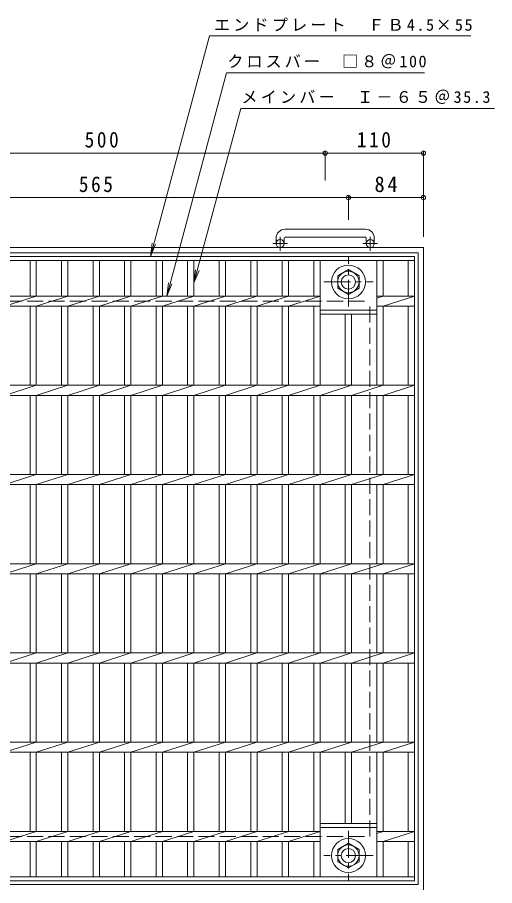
# Model space of a CAD drawing. Units: millimetres at full size, sheet at 1:6. Extents: x -901 to 1055, y -824 to 820.
# Drawn here: x -362 to 173, y -153 to 820 of the extents above; entities that cross this region are included whole.
import ezdxf

# ---------------------------------------------------------------- set-up
doc = ezdxf.new("R2010")
doc.units = ezdxf.units.MM
doc.header["$LTSCALE"] = 6
doc.header["$PDMODE"] = 32
doc.header["$PDSIZE"] = 4.8
doc.linetypes.add('CHAIN1', pattern=[8, 5, -1, 1, -1])
doc.linetypes.add('DASHED3', pattern=[4, 3, -1])
for name, color, linetype, lineweight in [('E-1', 2, 'Continuous', 9), ('E-2', 3, 'Continuous', 9), ('E-4', 7, 'Continuous', 9), ('E-5', 7, 'Continuous', 9)]:
    doc.layers.add(name, color=color, linetype=linetype, lineweight=lineweight)
doc.styles.add('ＭＳ ゴシック', font='')
doc.styles.get('ＭＳ ゴシック').set_extended_font_data('MS Gothic')

msp = doc.modelspace()

# ---------------------------------------------------------------- linework, layer by layer
at = {"layer": 'E-1'}
for p, q in [((27.681, 582.693), (-62.319, 582.693)), ((-72.319, 572.694), (-72.319, 566.593)), ((-63.319, 572.694), (-63.319, 566.593)), ((-62.319, 573.693), (27.681, 573.693)), ((28.681, 572.694), (28.681, 566.593)), ((37.681, 572.694), (37.681, 566.593)), ((-627.319, 562.094), (92.681, 562.094)), ((-621.319, 556.093), (86.681, 556.093)), ((86.681, 556.093), (86.681, -151.906)), ((92.681, -157.906), (92.681, 562.094)), ((-621.319, -151.906), (86.681, -151.906))]:
    msp.add_line(p, q, dxfattribs=at)
at = {"layer": 'E-1', "linetype": 'CHAIN1'}
for p, q in [((-59.656, 566.593), (-76.063, 566.593)), ((-67.819, 558.486), (-67.819, 574.084)), ((41.344, 566.593), (24.937, 566.593)), ((33.181, 558.486), (33.181, 574.084)), ((8.681, 495.957), (8.681, 551.231)), ((-18.956, 523.594), (36.318, 523.594)), ((8.681, -91.77), (8.681, -147.043)), ((36.317, -119.407), (-18.956, -119.407))]:
    msp.add_line(p, q, dxfattribs=at)
at = {"layer": 'E-1', "linetype": 'DASHED3'}
for p, q in [((-567.319, 502.094), (32.681, 502.094)), ((32.681, -97.907), (32.681, 502.094)), ((-567.319, -97.907), (32.681, -97.907))]:
    msp.add_line(p, q, dxfattribs=at)
at = {"layer": 'E-1'}
for points in [[(20.681, 530.521), (20.681, 516.665), (8.681, 509.737), (-3.319, 516.665), (-3.319, 530.521), (8.681, 537.45)], [(-3.319, -126.334), (-3.319, -112.478), (8.681, -105.549), (20.681, -112.478), (20.681, -126.334), (8.681, -133.263)]]:
    msp.add_lwpolyline(points, close=True, dxfattribs=at)
for centre, radius in [((-67.819, 566.593), 4.5), ((33.181, 566.593), 4.5), ((8.681, 523.594), 19), ((8.681, 523.594), 12), ((8.681, 523.594), 8), ((8.681, -119.407), 19), ((8.681, -119.407), 12), ((8.681, -119.407), 8)]:
    msp.add_circle(centre, radius, dxfattribs=at)
for centre, radius, start, end in [((-62.319, 572.694), 10, 90, 180), ((27.681, 572.694), 10, 0, 90), ((-62.319, 572.694), 1, 90, 180), ((27.681, 572.694), 1, 0, 90)]:
    msp.add_arc(centre, radius, start, end, dxfattribs=at)
at = {"layer": 'E-2'}
for p, q in [((-617.319, 552.094), (82.681, 552.094)), ((-617.319, 547.594), (82.681, 547.594)), ((-348.018, 507.743), (-348.018, 547.594)), ((-341.018, 507.743), (-341.018, 547.594)), ((-312.619, 507.743), (-312.619, 547.594)), ((-305.619, 507.743), (-305.619, 547.594)), ((-277.318, 507.743), (-277.318, 547.594)), ((-270.318, 507.743), (-270.318, 547.594)), ((-242.019, 507.743), (-242.019, 547.594)), ((-235.019, 507.743), (-235.019, 547.594)), ((-206.719, 507.743), (-206.719, 547.594)), ((-199.719, 507.743), (-199.719, 547.594)), ((-171.419, 507.743), (-171.419, 547.594)), ((-164.419, 507.743), (-164.419, 547.594)), ((-136.119, 507.743), (-136.119, 547.594)), ((-129.119, 507.743), (-129.119, 547.594)), ((-100.719, 507.743), (-100.719, 547.594)), ((-93.719, 507.743), (-93.719, 547.594)), ((-65.419, 507.743), (-65.419, 547.594)), ((-58.419, 507.743), (-58.419, 547.594)), ((-30.119, 507.743), (-30.119, 547.594)), ((-23.119, 407.743), (-23.119, 547.594)), ((40.481, 407.743), (40.481, 547.594)), ((47.481, 507.743), (47.481, 547.594)), ((75.681, 507.743), (75.681, 547.594)), ((82.681, -147.906), (82.681, 552.094)), ((-524.518, 507.743), (-23.123, 507.743)), ((-376.319, 496.444), (-341.019, 507.744)), ((-341.019, 496.444), (-305.62, 507.744)), ((-305.62, 496.444), (-270.32, 507.744)), ((-270.32, 496.444), (-235.02, 507.744)), ((-235.02, 496.444), (-199.72, 507.744)), ((-199.72, 496.444), (-164.42, 507.744)), ((-164.42, 496.444), (-129.12, 507.744)), ((-129.12, 496.444), (-93.721, 507.744)), ((-93.721, 496.444), (-58.421, 507.744)), ((-58.421, 496.444), (-23.123, 507.743)), ((40.481, 505.504), (47.48, 507.744)), ((40.481, 507.743), (82.681, 507.743)), ((47.481, 496.443), (82.681, 507.743)), ((-524.518, 496.443), (-23.119, 496.443)), ((-348.018, 407.743), (-348.018, 496.443)), ((-341.018, 407.743), (-341.018, 496.443)), ((-312.619, 407.743), (-312.619, 496.443)), ((-305.619, 407.743), (-305.619, 496.443)), ((-277.318, 407.743), (-277.318, 496.443)), ((-270.318, 407.743), (-270.318, 496.443)), ((-242.019, 407.743), (-242.019, 496.443)), ((-235.019, 407.743), (-235.019, 496.443)), ((-206.719, 407.743), (-206.719, 496.443)), ((-199.719, 407.743), (-199.719, 496.443)), ((-171.419, 407.743), (-171.419, 496.443)), ((-164.419, 407.743), (-164.419, 496.443)), ((-136.119, 407.743), (-136.119, 496.443)), ((-129.119, 407.743), (-129.119, 496.443)), ((-100.719, 407.743), (-100.719, 496.443)), ((-93.719, 407.743), (-93.719, 496.443)), ((-65.419, 407.743), (-65.419, 496.443)), ((-58.419, 407.743), (-58.419, 496.443)), ((-30.119, 407.743), (-30.119, 496.443)), ((40.481, 496.443), (82.681, 496.443)), ((47.481, 407.743), (47.481, 496.443)), ((75.681, 407.743), (75.681, 496.443)), ((-23.124, 489.943), (-23.119, 489.945)), ((40.481, 492.094), (-23.119, 492.094)), ((40.481, 487.594), (-23.119, 487.594)), ((5.181, 407.743), (5.181, 487.594)), ((12.181, 407.743), (12.181, 487.594)), ((-617.319, 407.743), (82.681, 407.743)), ((-376.319, 396.444), (-341.019, 407.744)), ((-341.019, 396.444), (-305.62, 407.744)), ((-305.62, 396.444), (-270.32, 407.744)), ((-270.32, 396.444), (-235.02, 407.744)), ((-235.02, 396.444), (-199.72, 407.744)), ((-199.72, 396.444), (-164.42, 407.744)), ((-164.42, 396.444), (-129.12, 407.744)), ((-129.12, 396.444), (-93.721, 407.744)), ((-93.721, 396.444), (-58.421, 407.744)), ((-58.421, 396.444), (-23.119, 407.744)), ((-23.12, 396.444), (12.181, 407.744)), ((12.179, 396.444), (47.48, 407.744)), ((47.481, 396.443), (82.681, 407.743)), ((-617.319, 396.443), (82.681, 396.443)), ((-348.018, 307.744), (-348.018, 396.443)), ((-341.018, 307.744), (-341.018, 396.443)), ((-312.619, 307.744), (-312.619, 396.443)), ((-305.619, 307.744), (-305.619, 396.443)), ((-277.318, 307.744), (-277.318, 396.443)), ((-270.318, 307.744), (-270.318, 396.443)), ((-242.019, 307.744), (-242.019, 396.443)), ((-235.019, 307.744), (-235.019, 396.443)), ((-206.719, 307.744), (-206.719, 396.443)), ((-199.719, 307.744), (-199.719, 396.443)), ((-171.419, 307.744), (-171.419, 396.443)), ((-164.419, 307.744), (-164.419, 396.443)), ((-136.119, 307.744), (-136.119, 396.443)), ((-129.119, 307.744), (-129.119, 396.443)), ((-100.719, 307.744), (-100.719, 396.443)), ((-93.719, 307.744), (-93.719, 396.443)), ((-65.419, 307.744), (-65.419, 396.443)), ((-58.419, 307.744), (-58.419, 396.443)), ((-30.119, 307.744), (-30.119, 396.443)), ((-23.119, 307.744), (-23.119, 396.443)), ((5.181, 307.744), (5.181, 396.443)), ((12.181, 307.744), (12.181, 396.443)), ((40.481, 307.744), (40.481, 396.443)), ((47.481, 307.744), (47.481, 396.443)), ((75.681, 307.744), (75.681, 396.443)), ((-617.319, 307.744), (82.681, 307.744)), ((-376.319, 296.444), (-341.019, 307.744)), ((-341.019, 296.444), (-305.62, 307.744)), ((-305.62, 296.444), (-270.32, 307.744)), ((-270.32, 296.444), (-235.02, 307.744)), ((-235.02, 296.444), (-199.72, 307.744)), ((-199.72, 296.444), (-164.42, 307.744)), ((-164.42, 296.444), (-129.12, 307.744)), ((-129.12, 296.444), (-93.721, 307.744)), ((-93.721, 296.444), (-58.421, 307.744)), ((-58.421, 296.444), (-23.119, 307.744)), ((-23.12, 296.444), (12.181, 307.744)), ((12.179, 296.444), (47.48, 307.744)), ((47.485, 296.444), (82.681, 307.744)), ((-617.319, 296.444), (82.681, 296.444)), ((-348.018, 207.743), (-348.018, 296.444)), ((-341.018, 207.743), (-341.018, 296.444)), ((-312.619, 207.743), (-312.619, 296.444)), ((-305.619, 207.743), (-305.619, 296.444)), ((-277.318, 207.743), (-277.318, 296.444)), ((-270.318, 207.743), (-270.318, 296.444)), ((-242.019, 207.743), (-242.019, 296.444)), ((-235.019, 207.743), (-235.019, 296.444)), ((-206.719, 207.743), (-206.719, 296.444)), ((-199.719, 207.743), (-199.719, 296.444)), ((-171.419, 207.743), (-171.419, 296.444)), ((-164.419, 207.743), (-164.419, 296.444)), ((-136.119, 207.743), (-136.119, 296.444)), ((-129.119, 207.743), (-129.119, 296.444)), ((-100.719, 207.743), (-100.719, 296.444)), ((-93.719, 207.743), (-93.719, 296.444)), ((-65.419, 207.743), (-65.419, 296.444)), ((-58.419, 207.743), (-58.419, 296.444)), ((-30.119, 207.743), (-30.119, 296.444)), ((-23.119, 207.743), (-23.119, 296.444)), ((5.181, 207.743), (5.181, 296.444)), ((12.181, 207.743), (12.181, 296.444)), ((40.481, 207.743), (40.481, 296.444)), ((47.481, 207.743), (47.481, 296.444)), ((75.681, 207.743), (75.681, 296.444)), ((-617.319, 207.743), (82.681, 207.743)), ((-376.319, 196.444), (-341.019, 207.744)), ((-341.019, 196.444), (-305.62, 207.744)), ((-305.62, 196.444), (-270.32, 207.744)), ((-270.32, 196.444), (-235.02, 207.744)), ((-235.02, 196.444), (-199.72, 207.744)), ((-199.72, 196.444), (-164.42, 207.744)), ((-164.42, 196.444), (-129.12, 207.744)), ((-129.12, 196.444), (-93.721, 207.744)), ((-93.721, 196.444), (-58.421, 207.744)), ((-58.421, 196.444), (-23.119, 207.744)), ((-23.12, 196.444), (12.181, 207.744)), ((12.179, 196.444), (47.48, 207.744)), ((47.481, 196.443), (82.681, 207.743)), ((-617.319, 196.443), (82.681, 196.443)), ((-348.018, 107.744), (-348.018, 196.443)), ((-341.018, 107.744), (-341.018, 196.443)), ((-312.619, 107.744), (-312.619, 196.443)), ((-305.619, 107.744), (-305.619, 196.443)), ((-277.318, 107.744), (-277.318, 196.443)), ((-270.318, 107.744), (-270.318, 196.443)), ((-242.019, 107.744), (-242.019, 196.443)), ((-235.019, 107.744), (-235.019, 196.443)), ((-206.719, 107.744), (-206.719, 196.443)), ((-199.719, 107.744), (-199.719, 196.443)), ((-171.419, 107.744), (-171.419, 196.443)), ((-164.419, 107.744), (-164.419, 196.443)), ((-136.119, 107.744), (-136.119, 196.443)), ((-129.119, 107.744), (-129.119, 196.443)), ((-100.719, 107.744), (-100.719, 196.443)), ((-93.719, 107.744), (-93.719, 196.443)), ((-65.419, 107.744), (-65.419, 196.443)), ((-58.419, 107.744), (-58.419, 196.443)), ((-30.119, 107.744), (-30.119, 196.443)), ((-23.119, 107.744), (-23.119, 196.443)), ((5.181, 107.744), (5.181, 196.443)), ((12.181, 107.744), (12.181, 196.443)), ((40.481, 107.744), (40.481, 196.443)), ((47.481, 107.744), (47.481, 196.443)), ((75.681, 107.744), (75.681, 196.443)), ((-617.319, 107.744), (82.681, 107.744)), ((-376.319, 96.444), (-341.019, 107.744)), ((-341.019, 96.444), (-305.62, 107.744)), ((-305.62, 96.444), (-270.32, 107.744)), ((-270.32, 96.444), (-235.02, 107.744)), ((-235.02, 96.444), (-199.72, 107.744)), ((-199.72, 96.444), (-164.42, 107.744)), ((-164.42, 96.444), (-129.12, 107.744)), ((-129.12, 96.444), (-93.721, 107.744)), ((-93.721, 96.444), (-58.421, 107.744)), ((-58.421, 96.444), (-23.119, 107.744)), ((-23.12, 96.444), (12.181, 107.744)), ((12.179, 96.444), (47.48, 107.744)), ((47.481, 96.443), (82.681, 107.743)), ((-617.319, 96.443), (82.681, 96.443)), ((-348.018, 7.744), (-348.018, 96.443)), ((-341.018, 7.744), (-341.018, 96.443)), ((-312.619, 7.744), (-312.619, 96.443)), ((-305.619, 7.744), (-305.619, 96.443)), ((-277.318, 7.744), (-277.318, 96.443)), ((-270.318, 7.744), (-270.318, 96.443)), ((-242.019, 7.744), (-242.019, 96.443)), ((-235.019, 7.744), (-235.019, 96.443)), ((-206.719, 7.744), (-206.719, 96.443)), ((-199.719, 7.744), (-199.719, 96.443)), ((-171.419, 7.744), (-171.419, 96.443)), ((-164.419, 7.744), (-164.419, 96.443)), ((-136.119, 7.744), (-136.119, 96.443)), ((-129.119, 7.744), (-129.119, 96.443)), ((-100.719, 7.744), (-100.719, 96.443)), ((-93.719, 7.744), (-93.719, 96.443)), ((-65.419, 7.744), (-65.419, 96.443)), ((-58.419, 7.744), (-58.419, 96.443)), ((-30.119, 7.744), (-30.119, 96.443)), ((-23.119, 7.744), (-23.119, 96.443)), ((5.181, 7.744), (5.181, 96.443)), ((12.181, 7.744), (12.181, 96.443)), ((40.481, 7.744), (40.481, 96.443)), ((47.481, 7.744), (47.481, 96.443)), ((75.681, 7.744), (75.681, 96.443)), ((-617.319, 7.744), (82.681, 7.744)), ((-376.319, -3.555), (-341.019, 7.744)), ((-341.019, -3.555), (-305.62, 7.744)), ((-305.62, -3.555), (-270.32, 7.744)), ((-270.32, -3.555), (-235.02, 7.744)), ((-235.02, -3.555), (-199.72, 7.744)), ((-199.72, -3.555), (-164.42, 7.744)), ((-164.42, -3.555), (-129.12, 7.744)), ((-129.12, -3.555), (-93.721, 7.744)), ((-93.721, -3.555), (-58.421, 7.744)), ((-58.421, -3.555), (-23.119, 7.744)), ((-23.12, -3.555), (12.181, 7.744)), ((12.179, -3.555), (47.48, 7.744)), ((47.481, -3.556), (82.681, 7.743)), ((-617.319, -3.556), (82.681, -3.556)), ((-348.018, -92.256), (-348.018, -3.556)), ((-341.018, -92.256), (-341.018, -3.556)), ((-312.619, -92.256), (-312.619, -3.556)), ((-305.619, -92.256), (-305.619, -3.556)), ((-277.318, -92.256), (-277.318, -3.556)), ((-270.318, -92.256), (-270.318, -3.556)), ((-242.019, -92.256), (-242.019, -3.556)), ((-235.019, -92.256), (-235.019, -3.556)), ((-206.719, -92.256), (-206.719, -3.556)), ((-199.719, -92.256), (-199.719, -3.556)), ((-171.419, -92.256), (-171.419, -3.556)), ((-164.419, -92.256), (-164.419, -3.556)), ((-136.119, -92.256), (-136.119, -3.556)), ((-129.119, -92.256), (-129.119, -3.556)), ((-100.719, -92.256), (-100.719, -3.556)), ((-93.719, -92.256), (-93.719, -3.556)), ((-65.419, -92.256), (-65.419, -3.556)), ((-58.419, -92.256), (-58.419, -3.556)), ((-30.119, -92.256), (-30.119, -3.556)), ((-23.119, -143.407), (-23.119, -3.556)), ((5.181, -83.406), (5.181, -3.556)), ((12.181, -83.406), (12.181, -3.556)), ((40.481, -143.407), (40.481, -3.556)), ((47.481, -92.256), (47.481, -3.556)), ((75.681, -92.256), (75.681, -3.556)), ((40.481, -83.406), (-23.119, -83.406)), ((-524.518, -92.256), (-23.121, -92.256)), ((-376.319, -103.556), (-341.019, -92.256)), ((-341.019, -103.556), (-305.62, -92.256)), ((-305.62, -103.556), (-270.32, -92.256)), ((-270.32, -103.556), (-235.02, -92.256)), ((-235.02, -103.556), (-199.72, -92.256)), ((-199.72, -103.556), (-164.42, -92.256)), ((-164.42, -103.556), (-129.12, -92.256)), ((-129.12, -103.556), (-93.721, -92.256)), ((-93.721, -103.556), (-58.421, -92.256)), ((-58.421, -103.556), (-23.121, -92.256)), ((40.481, -87.906), (-23.119, -87.906)), ((40.481, -94.496), (47.48, -92.256)), ((40.481, -92.256), (82.681, -92.256)), ((47.481, -103.557), (82.681, -92.257)), ((-524.518, -103.557), (-23.119, -103.557)), ((-348.018, -143.407), (-348.018, -103.557)), ((-341.018, -143.407), (-341.018, -103.557)), ((-312.619, -143.407), (-312.619, -103.557)), ((-305.619, -143.407), (-305.619, -103.557)), ((-277.318, -143.407), (-277.318, -103.557)), ((-270.318, -143.407), (-270.318, -103.557)), ((-242.019, -143.407), (-242.019, -103.557)), ((-235.019, -143.407), (-235.019, -103.557)), ((-206.719, -143.407), (-206.719, -103.557)), ((-199.719, -143.407), (-199.719, -103.557)), ((-171.419, -143.407), (-171.419, -103.557)), ((-164.419, -143.407), (-164.419, -103.557)), ((-136.119, -143.407), (-136.119, -103.557)), ((-129.119, -143.407), (-129.119, -103.557)), ((-100.719, -143.407), (-100.719, -103.557)), ((-93.719, -143.407), (-93.719, -103.557)), ((-65.419, -143.407), (-65.419, -103.557)), ((-58.419, -143.407), (-58.419, -103.557)), ((-30.119, -143.407), (-30.119, -103.557)), ((-23.124, -103.557), (-23.119, -103.555)), ((40.481, -103.557), (82.681, -103.557)), ((47.481, -143.407), (47.481, -103.557)), ((75.681, -143.407), (75.681, -103.557)), ((82.681, -143.407), (-617.319, -143.407)), ((82.681, -147.906), (-617.319, -147.906))]:
    msp.add_line(p, q, dxfattribs=at)
at = {"layer": 'E-4'}
for p, q in [((-517.319, 668.125), (-17.319, 668.125)), ((-17.319, 669.925), (-17.319, 637.314)), ((-17.319, 668.125), (92.681, 668.125)), ((92.681, 669.925), (92.681, 574.094)), ((-556.318, 618.156), (8.681, 618.156)), ((8.681, 619.956), (8.681, 593.269)), ((8.681, 618.156), (92.681, 618.156))]:
    msp.add_line(p, q, dxfattribs=at)
for p in [(-17.319, 668.125), (92.681, 668.125), (8.681, 618.156), (92.681, 618.156)]:
    msp.add_point(p, dxfattribs=at)
at = {"layer": 'E-5'}
for p, q in [((-213.211, 552.094), (-146.92, 799.497)), ((145.782, 799.497), (-146.92, 799.497)), ((-194.886, 507.743), (-127.819, 758.041)), ((93.961, 758.041), (-127.819, 758.041)), ((-164.419, 522.503), (-111.997, 718.145)), ((172.51, 718.145), (-111.997, 718.145)), ((-213.211, 552.094), (-211.253, 566.965)), ((-213.211, 552.094), (-207.471, 565.952)), ((-164.419, 522.503), (-162.461, 537.375)), ((-164.419, 522.503), (-158.678, 536.362)), ((-194.886, 507.743), (-192.928, 522.615)), ((-194.886, 507.743), (-189.146, 521.601))]:
    msp.add_line(p, q, dxfattribs=at)

# ---------------------------------------------------------------- texts
at = {"layer": 'E-4', "color": 2, "char_height": 17.6, "attachment_point": 7, "style": 'ＭＳ ゴシック'}
for s, insert in [('\\T1.27;\\W0.9;500', (-286.819, 674.125)), ('\\T1.27;\\W0.9;110', (18.181, 674.125)), ('\\T1.27;\\W0.9;565', (-293.319, 624.156)), ('\\T1.27;\\W0.95;84', (37.931, 624.156))]:
    msp.add_mtext(s, dxfattribs=dict(at, insert=insert))
at = {"layer": 'E-5', "char_height": 13.2, "attachment_point": 7, "style": 'ＭＳ ゴシック'}
for s, insert in [('\\T1.2;エンドプレート\u3000ＦＢ4.5×55', (-141.92, 804.497)), ('\\T1.19;クロスバー\u3000□８＠100', (-126.959, 763.041)), ('\\T1.2;メインバー\u3000Ｉ－６５＠35.3', (-111.14, 723.145))]:
    msp.add_mtext(s, dxfattribs=dict(at, insert=insert))

doc.saveas('drawing.dxf')
